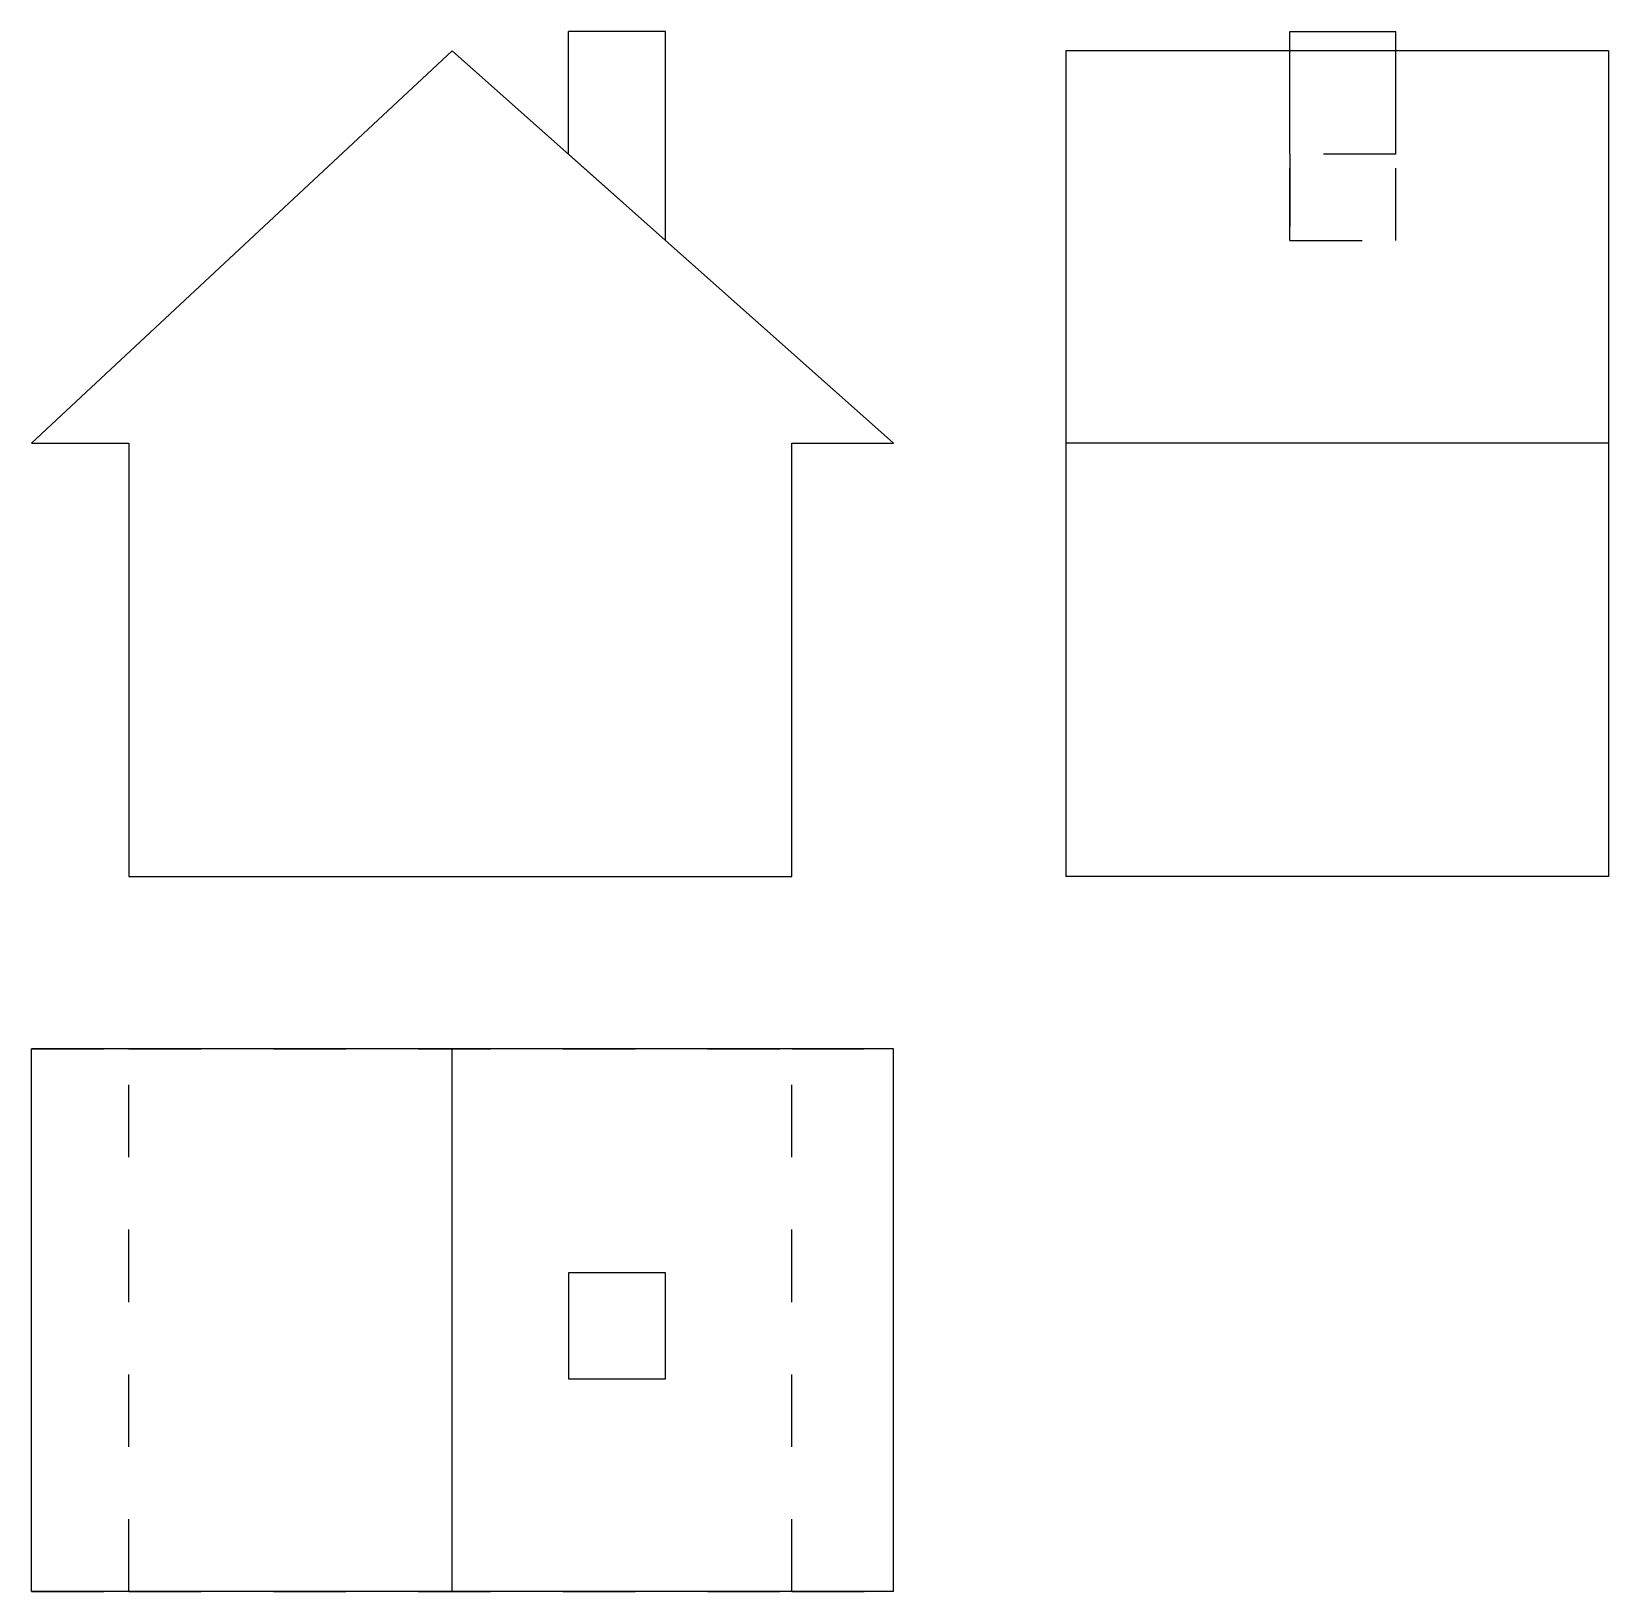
# Model space of a CAD drawing. Extents: x 0 to 2.18, y 0 to 2.16.
import ezdxf

# ---------------------------------------------------------------- set-up
doc = ezdxf.new("R2010")
doc.units = 0
doc.linetypes.add('HIDDEN', pattern=[0.059558, 0.039725, -0.019833])
for name, color, linetype in [('FRONT', 7, 'CONTINUOUS'), ('FRONT_HID', 7, 'HIDDEN'), ('LEFT', 7, 'CONTINUOUS'), ('LEFT_HID', 7, 'HIDDEN'), ('TOP', 7, 'CONTINUOUS'), ('TOP_HID', 7, 'HIDDEN')]:
    doc.layers.add(name, color=color, linetype=linetype)

msp = doc.modelspace()

# ---------------------------------------------------------------- linework, layer by layer
at = {"layer": 'FRONT'}
for p, q in [((0.876322, 2.155764), (0.741966, 2.155764)), ((0.741966, 1.986508), (0.741966, 2.155764)), ((0.876322, 1.866958), (0.876322, 2.155764)), ((0.581541, 2.129255), (0, 1.586818)), ((1.191157, 1.586818), (0.581541, 2.129255)), ((0, 1.586818), (0.134356, 1.586818)), ((0.134356, 1.586818), (0.134356, 0.988231)), ((1.050785, 1.586818), (1.191157, 1.586818)), ((1.050785, 0.988231), (1.050785, 1.586818)), ((0.134356, 0.988231), (1.050785, 0.988231))]:
    msp.add_line(p, q, dxfattribs=at)
at = {"layer": 'FRONT_HID', "linetype": 'HIDDEN'}
for p, q in [((0.876322, 1.866958), (0.741966, 1.986508)), ((0.741966, 1.986508), (0.876322, 1.866958))]:
    msp.add_line(p, q, dxfattribs=at)
at = {"layer": 'LEFT'}
for p, q in [((1.739221, 2.155764), (1.885609, 2.155764)), ((1.739221, 2.129255), (1.739221, 2.155764)), ((1.885609, 2.129255), (1.885609, 2.155764)), ((2.179388, 2.129255), (1.429388, 2.129255)), ((1.429388, 2.129255), (1.429388, 1.586818)), ((2.179388, 2.129255), (2.179388, 1.586818)), ((2.179388, 1.586818), (1.429388, 1.586818)), ((1.429388, 1.586818), (1.429388, 0.988231)), ((2.179388, 1.586818), (2.179388, 0.988231)), ((2.179388, 0.988231), (1.429388, 0.988231))]:
    msp.add_line(p, q, dxfattribs=at)
at = {"layer": 'LEFT_HID', "linetype": 'HIDDEN'}
for p, q in [((1.739221, 1.866958), (1.739221, 2.155764)), ((1.885609, 1.866958), (1.885609, 2.155764)), ((1.739221, 1.986508), (1.739221, 2.129255)), ((1.885609, 1.986508), (1.885609, 2.129255)), ((1.885609, 1.986508), (1.739221, 1.986508)), ((1.739221, 1.986508), (1.739221, 1.866958)), ((1.885609, 1.866958), (1.885609, 1.986508)), ((1.739221, 1.866958), (1.885609, 1.866958))]:
    msp.add_line(p, q, dxfattribs=at)
at = {"layer": 'TOP'}
for p, q in [((0.581541, 0.75), (0, 0.75)), ((0, 0), (0, 0.75)), ((1.191157, 0.75), (0.581541, 0.75)), ((0.581541, 0), (0.581541, 0.75)), ((1.191157, 0), (1.191157, 0.75)), ((0.876322, 0.440166), (0.741966, 0.440166)), ((0.741966, 0.440166), (0.741966, 0.293778)), ((0.876322, 0.293778), (0.876322, 0.440166)), ((0.741966, 0.293778), (0.876322, 0.293778)), ((0.581541, 0), (0, 0)), ((1.191157, 0), (0.581541, 0))]:
    msp.add_line(p, q, dxfattribs=at)
at = {"layer": 'TOP_HID', "linetype": 'HIDDEN'}
for p, q in [((0, 0.75), (0.134356, 0.75)), ((1.050785, 0.75), (0.134356, 0.75)), ((0.134356, 0), (0.134356, 0.75)), ((0.134356, 0.75), (1.050785, 0.75)), ((0.134356, 0), (0.134356, 0.75)), ((1.050785, 0), (1.050785, 0.75)), ((1.050785, 0.75), (1.191157, 0.75)), ((1.050785, 0), (1.050785, 0.75)), ((0, 0), (0.134356, 0)), ((1.050785, 0), (0.134356, 0)), ((0.134356, 0), (1.050785, 0)), ((1.050785, 0), (1.191157, 0))]:
    msp.add_line(p, q, dxfattribs=at)

doc.saveas('drawing.dxf')
